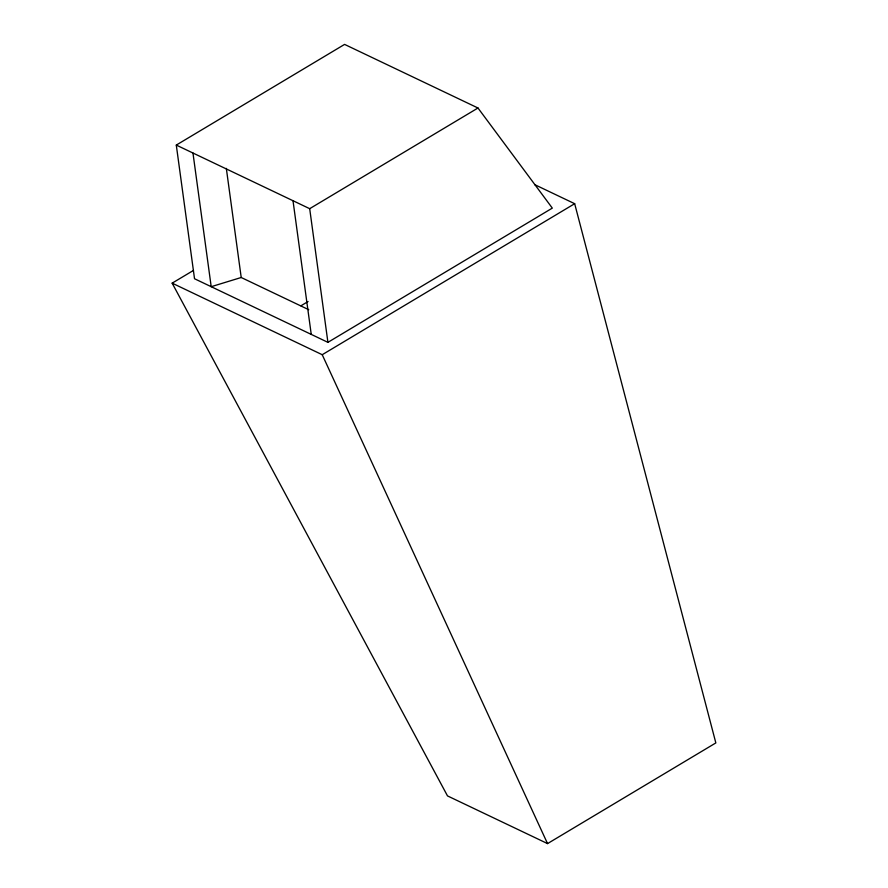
<?xml version="1.0" encoding="UTF-8"?>
<svg xmlns="http://www.w3.org/2000/svg" width="888" height="888" viewBox="0 0 888 888"><rect width="100%" height="100%" fill="white"/><g stroke="black" fill="none" stroke-linecap="round" stroke-linejoin="round"><path stroke-width="1.33" d="M176.29 145.077L344.588 44.4L477.977 108.003L552.314 208.114L327.916 342.346L194.528 278.743L176.29 145.077L309.69 208.68L477.977 108.003M534.654 184.615L574.669 203.696L715.839 742.923L547.541 843.6L447.497 795.903L172.161 283.15L193.495 270.396M300.932 305.805L308.069 301.531M172.161 283.15L322.222 354.712L574.669 203.696M308.747 309.701L241.214 277.5L211.2 286.691L192.962 153.025M322.222 354.712L547.541 843.6M309.69 208.68L327.916 342.346M293.007 200.721L311.244 334.388M226.329 168.387L241.214 277.5"/></g></svg>
